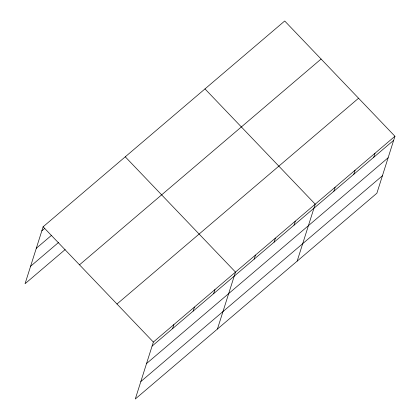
<?xml version="1.0" encoding="UTF-8"?>
<svg xmlns="http://www.w3.org/2000/svg" width="420" height="420" viewBox="0 0 420 420"><rect width="100%" height="100%" fill="white"/><g stroke="black" fill="none" stroke-linecap="round" stroke-linejoin="round"><path stroke-width="0.63" d="M394.942 136.269L153.358 342.053L135.292 399L376.882 193.216L394.942 136.269L284.707 21L43.118 226.784L25.058 283.731L65.147 249.58M172.609 328.608L173.891 324.566M193.142 311.115L194.428 307.072M213.68 293.622L214.961 289.58M217.434 329.033L235.499 272.087L125.26 156.817M254.147 259.156L255.428 255.113M274.076 242.177L275.357 238.135M294.005 225.199L295.292 221.156M297.155 261.125L315.221 204.178L204.981 88.909M333.869 191.247L335.149 187.199M353.798 174.269L355.084 170.226M373.732 157.29L375.013 153.248M41.837 230.832L44.772 228.333M36.299 248.288L51.455 235.379M30.592 266.275L58.464 242.534M79.501 264.826L321.085 59.041M116.981 304.017L358.565 98.233M152.077 346.101L393.661 140.311M146.538 363.557L388.122 157.773M140.831 381.544L382.421 175.754M43.118 226.784L153.358 342.053"/></g></svg>
